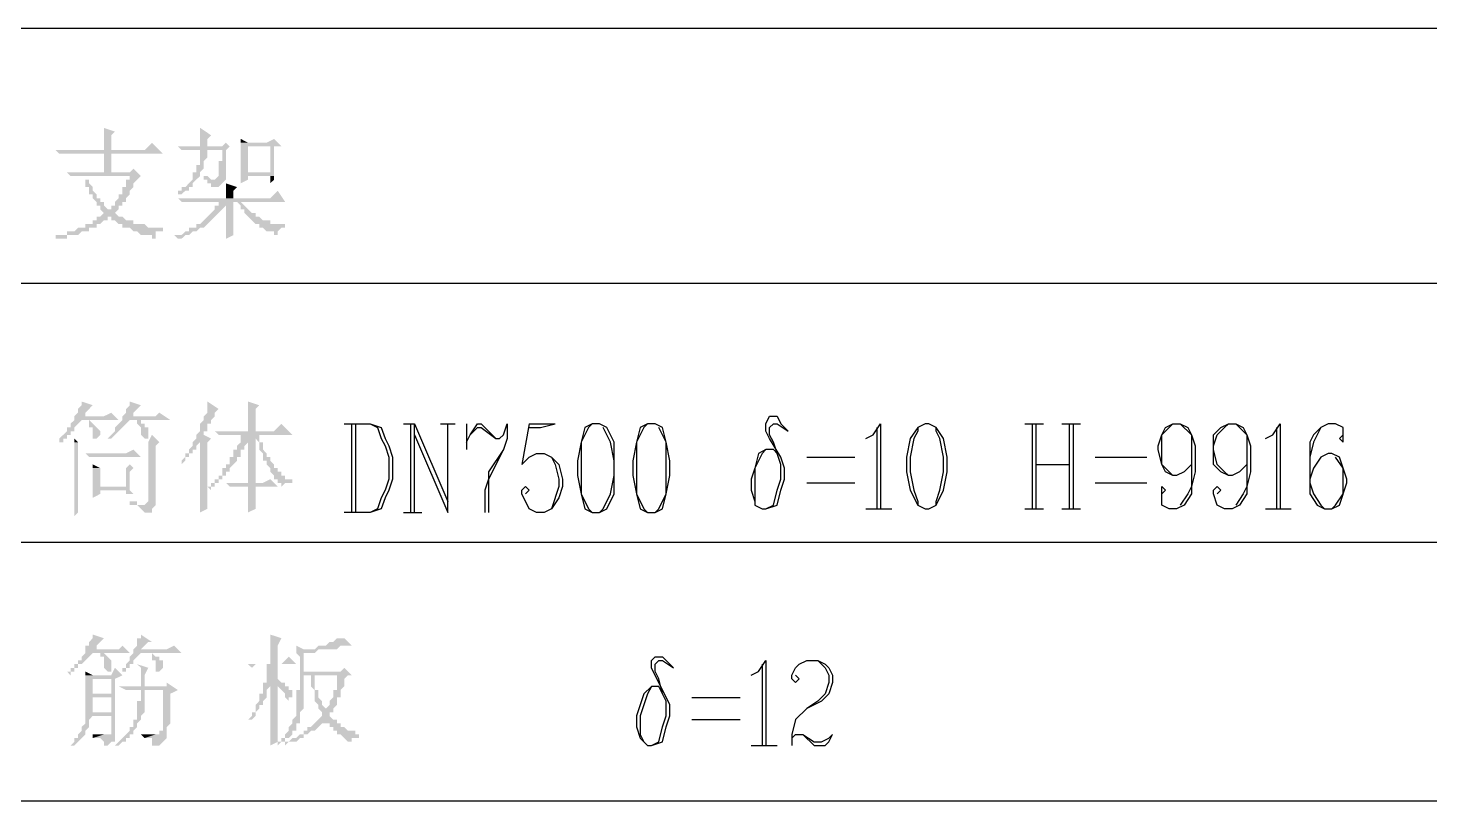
# Model space of a CAD drawing. Extents: x 51 to 246, y 3 to 417.
# Drawn here: x 198.56 to 214.61, y 63.29 to 72.14 of the extents above; entities that cross this region are included whole.
import ezdxf

# ---------------------------------------------------------------- set-up
doc = ezdxf.new("R2010")
doc.units = 0
doc.header["$MEASUREMENT"] = 0
doc.layers.add('_____1', color=160, linetype='Continuous')

msp = doc.modelspace()

# ---------------------------------------------------------------- hatches: boundary and pattern name
at = {"layer": '_____1'}
for points in [[(199.432, 70.993), (199.432, 70.738), (199.517, 70.738), (199.517, 70.908), (199.559, 70.95)], [(200.533, 70.993), (200.533, 70.781), (200.618, 70.781), (200.618, 70.866), (200.66, 70.908)], [(199.983, 70.823), (199.898, 70.738), (198.882, 70.738), (198.924, 70.696), (200.11, 70.696)], [(200.829, 70.823), (200.787, 70.781), (200.279, 70.781), (200.321, 70.738), (200.533, 70.738), (200.872, 70.781)], [(200.872, 70.781), (200.533, 70.738), (200.787, 70.738), (200.787, 70.612), (200.745, 70.612), (200.745, 70.442), (200.702, 70.4), (200.829, 70.4), (200.829, 70.738)], [(200.999, 70.866), (200.999, 70.823), (201.083, 70.823)], [(201.38, 70.866), (201.295, 70.823), (200.999, 70.823), (200.999, 70.358), (201.083, 70.4), (201.083, 70.442), (201.38, 70.442), (201.38, 70.485), (201.083, 70.485), (201.083, 70.781), (201.464, 70.781)], [(201.464, 70.781), (201.337, 70.781), (201.337, 70.485), (201.083, 70.485), (201.38, 70.485), (201.38, 70.781)], [(200.533, 70.738), (200.533, 70.569), (200.491, 70.569), (200.491, 70.485), (200.448, 70.485), (200.448, 70.4), (200.364, 70.315), (200.321, 70.315), (200.321, 70.273), (200.279, 70.273), (200.279, 70.231), (200.321, 70.231), (200.364, 70.273), (200.406, 70.273), (200.406, 70.315), (200.448, 70.315), (200.448, 70.358), (200.533, 70.442), (200.533, 70.485), (200.575, 70.527), (200.575, 70.612), (200.618, 70.654), (200.618, 70.738), (200.787, 70.738)], [(199.771, 70.527), (199.729, 70.485), (199.009, 70.485), (199.221, 70.442), (199.729, 70.442), (199.729, 70.4), (199.686, 70.4), (199.686, 70.315), (199.644, 70.315), (199.644, 70.231), (199.602, 70.231), (199.602, 70.188), (199.559, 70.146), (199.559, 70.104), (199.517, 70.104), (199.517, 70.061), (199.475, 70.061), (199.602, 70.061), (199.602, 70.104), (199.644, 70.104), (199.644, 70.146), (199.686, 70.146), (199.686, 70.188), (199.729, 70.231), (199.729, 70.273), (199.771, 70.315), (199.771, 70.358), (199.856, 70.442)], [(199.009, 70.485), (199.051, 70.442), (199.221, 70.442)], [(199.221, 70.442), (199.221, 70.315), (199.263, 70.315), (199.263, 70.231), (199.305, 70.231), (199.305, 70.188), (199.348, 70.146), (199.348, 70.104), (199.39, 70.104), (199.39, 70.061), (199.432, 70.019), (199.39, 69.977), (199.517, 69.977), (199.517, 69.934), (199.559, 69.934), (199.602, 69.892), (199.644, 69.892), (199.644, 69.85), (199.729, 69.85), (199.771, 69.807), (199.813, 69.807), (199.856, 69.765), (199.983, 69.765), (199.983, 69.723), (200.025, 69.723), (200.025, 69.807), (200.11, 69.807), (200.11, 69.85), (199.94, 69.85), (199.898, 69.892), (199.771, 69.892), (199.771, 69.934), (199.686, 69.934), (199.644, 69.977), (199.602, 69.977), (199.559, 70.019), (199.602, 70.061), (199.475, 70.061), (199.432, 70.104), (199.432, 70.146), (199.39, 70.146), (199.39, 70.188), (199.348, 70.188), (199.348, 70.231), (199.305, 70.273), (199.305, 70.315), (199.263, 70.358), (199.263, 70.4), (199.221, 70.4), (199.221, 70.442), (199.729, 70.442)], [(200.829, 70.358), (200.829, 70.188), (200.914, 70.188), (200.914, 70.273), (200.956, 70.315)], [(200.745, 70.146), (200.745, 70.104), (200.702, 70.104), (200.702, 70.061), (200.66, 70.019), (200.618, 69.977), (200.533, 69.892), (200.491, 69.892), (200.491, 69.85), (200.406, 69.85), (200.406, 69.807), (200.364, 69.807), (200.321, 69.765), (200.237, 69.765), (200.279, 69.723), (200.321, 69.723), (200.364, 69.765), (200.406, 69.765), (200.448, 69.807), (200.491, 69.807), (200.533, 69.85), (200.575, 69.85), (200.618, 69.892), (200.66, 69.934), (200.829, 70.104), (200.829, 70.146)], [(201.422, 70.273), (201.337, 70.188), (200.279, 70.188), (200.321, 70.146), (201.507, 70.146)], [(200.914, 70.146), (200.745, 70.146), (200.829, 70.146), (200.829, 69.723), (200.914, 69.765), (200.914, 70.104)], [(199.39, 69.977), (199.348, 69.977), (199.348, 69.934), (199.305, 69.934), (199.305, 69.892), (199.221, 69.892), (199.221, 69.85), (199.136, 69.85), (199.094, 69.807), (199.009, 69.807), (199.009, 69.765), (198.882, 69.765), (198.882, 69.723), (198.84, 69.723), (199.009, 69.723), (199.009, 69.765), (199.136, 69.765), (199.178, 69.807), (199.263, 69.807), (199.263, 69.85), (199.348, 69.85), (199.348, 69.892), (199.39, 69.892), (199.432, 69.934), (199.475, 69.934), (199.475, 69.977), (199.517, 69.977)], [(199.517, 67.733), (199.432, 67.691), (199.178, 67.691), (199.094, 67.648), (199.051, 67.606), (199.051, 67.563), (199.009, 67.563), (199.009, 67.521), (198.924, 67.437), (198.924, 67.394), (198.967, 67.394), (198.967, 67.437), (199.009, 67.437), (199.009, 67.479), (199.051, 67.479), (199.051, 67.521), (199.094, 67.521), (199.094, 67.563), (199.178, 67.648), (199.602, 67.648)], [(199.178, 67.86), (199.178, 67.818), (199.136, 67.775), (199.136, 67.733), (199.094, 67.691), (199.094, 67.648), (199.178, 67.691), (199.221, 67.691), (199.221, 67.733), (199.305, 67.818)], [(200.067, 67.733), (200.025, 67.691), (199.729, 67.691), (199.644, 67.648), (199.602, 67.606), (199.559, 67.563), (199.559, 67.521), (199.475, 67.437), (199.517, 67.437), (199.559, 67.479), (199.602, 67.521), (199.729, 67.648), (200.194, 67.648)], [(199.729, 67.86), (199.729, 67.818), (199.686, 67.775), (199.686, 67.733), (199.644, 67.691), (199.644, 67.648), (199.729, 67.691), (199.771, 67.691), (199.771, 67.733), (199.856, 67.818)], [(200.618, 67.86), (200.618, 67.733), (200.575, 67.691), (200.575, 67.648), (200.533, 67.606), (200.533, 67.521), (200.491, 67.479), (200.491, 67.437), (200.448, 67.394), (200.448, 67.352), (200.406, 67.31), (200.406, 67.267), (200.364, 67.267), (200.364, 67.225), (200.321, 67.183), (200.321, 67.14), (200.364, 67.183), (200.364, 67.225), (200.406, 67.225), (200.406, 67.267), (200.448, 67.267), (200.448, 67.31), (200.491, 67.31), (200.491, 67.352), (200.533, 67.394), (200.66, 67.437), (200.575, 67.479), (200.575, 67.521), (200.618, 67.521), (200.618, 67.606), (200.66, 67.606), (200.66, 67.648), (200.702, 67.691), (200.702, 67.733), (200.745, 67.775)], [(201.083, 67.86), (201.083, 67.521), (201.168, 67.521), (201.168, 67.775), (201.21, 67.818)], [(199.813, 67.648), (199.813, 67.606), (199.856, 67.563), (199.856, 67.479), (199.898, 67.437), (199.94, 67.437), (199.94, 67.563), (199.898, 67.563), (199.898, 67.606), (199.856, 67.606), (199.856, 67.648)], [(201.464, 67.606), (201.38, 67.521), (200.702, 67.521), (200.745, 67.479), (201.591, 67.479)], [(199.983, 67.479), (199.94, 67.394), (199.094, 67.394), (199.94, 67.394), (199.94, 66.717), (199.898, 66.675), (200.025, 66.675), (200.025, 67.352), (200.067, 67.394)], [(199.094, 67.437), (199.094, 67.394), (199.136, 67.394)], [(199.094, 67.394), (199.094, 66.548), (199.136, 66.59), (199.136, 67.394), (199.94, 67.394)], [(200.66, 67.437), (200.533, 67.394), (200.533, 66.59), (200.618, 66.632), (200.618, 67.394)], [(200.999, 67.437), (200.999, 67.394), (200.956, 67.352), (200.956, 67.31), (200.914, 67.31), (200.914, 67.225), (200.872, 67.225), (200.872, 67.14), (200.829, 67.14), (200.829, 67.098), (200.787, 67.098), (200.787, 67.013), (200.745, 67.013), (200.745, 66.971), (200.702, 66.971), (200.702, 66.929), (200.66, 66.929), (200.66, 66.886), (200.618, 66.886), (200.66, 66.844), (200.66, 66.886), (200.702, 66.886), (200.702, 66.929), (200.745, 66.929), (200.745, 66.971), (200.787, 66.971), (200.787, 67.013), (200.829, 67.013), (200.829, 67.056), (200.872, 67.056), (200.872, 67.098), (200.956, 67.183), (200.956, 67.225), (200.999, 67.225), (200.999, 67.31), (201.041, 67.31), (201.041, 67.352), (201.083, 67.394), (201.083, 67.437)], [(200.999, 67.479), (200.999, 67.437), (201.083, 67.437), (201.083, 66.929), (201.168, 66.929), (201.168, 67.479)], [(199.771, 67.31), (199.686, 67.267), (199.221, 67.267), (199.263, 67.225), (199.856, 67.225)], [(199.729, 67.14), (199.686, 67.098), (199.305, 67.098), (199.686, 67.098), (199.686, 66.886), (199.39, 66.886), (199.729, 66.886), (199.729, 67.056), (199.771, 67.098)], [(199.305, 67.14), (199.305, 67.098), (199.39, 67.098)], [(199.305, 67.098), (199.305, 66.844), (199.686, 66.844), (199.686, 66.802), (199.771, 66.802), (199.729, 66.844), (199.729, 66.886), (199.39, 66.886), (199.39, 67.098), (199.686, 67.098)], [(201.337, 66.971), (201.253, 66.929), (200.829, 66.929), (200.872, 66.886), (201.422, 66.886)], [(199.305, 66.844), (199.305, 66.759), (199.39, 66.802), (199.39, 66.844), (199.686, 66.844)], [(201.168, 66.886), (201.083, 66.886), (201.083, 66.59), (201.168, 66.632), (201.168, 66.844)], [(199.305, 65.193), (199.305, 65.151), (199.263, 65.108), (199.263, 65.066), (199.221, 65.066), (199.221, 64.981), (199.305, 65.024), (199.348, 65.024), (199.348, 65.066), (199.432, 65.151)], [(199.856, 65.193), (199.856, 65.151), (199.813, 65.151), (199.813, 65.066), (199.771, 65.024), (199.771, 64.981), (199.856, 65.024), (199.94, 65.108), (199.983, 65.108)], [(201.337, 65.193), (201.337, 64.854), (201.422, 64.854), (201.422, 65.066), (201.464, 65.151)], [(202.184, 65.151), (202.099, 65.151), (202.057, 65.108), (202.015, 65.108), (201.972, 65.066), (201.888, 65.066), (201.845, 65.024), (201.718, 65.024), (202.099, 65.024), (202.142, 65.066), (202.269, 65.066)], [(199.644, 65.066), (199.602, 65.024), (199.305, 65.024), (199.221, 64.981), (199.178, 64.939), (199.178, 64.897), (199.136, 64.897), (199.136, 64.854), (199.094, 64.854), (199.094, 64.812), (199.051, 64.812), (199.051, 64.77), (199.009, 64.77), (199.051, 64.727), (199.051, 64.77), (199.094, 64.77), (199.094, 64.812), (199.136, 64.812), (199.136, 64.854), (199.178, 64.854), (199.305, 64.981), (199.729, 64.981)], [(200.237, 65.066), (200.152, 65.024), (199.856, 65.024), (199.771, 64.981), (199.729, 64.939), (199.729, 64.897), (199.686, 64.854), (199.686, 64.812), (199.644, 64.812), (199.644, 64.77), (199.686, 64.77), (199.686, 64.812), (199.729, 64.812), (199.729, 64.854), (199.771, 64.854), (199.771, 64.897), (199.856, 64.981), (200.321, 64.981)], [(201.634, 65.066), (201.634, 64.981), (201.676, 64.939), (201.676, 64.727), (201.718, 64.77), (201.718, 64.981), (201.845, 64.981), (201.888, 65.024), (201.718, 65.024)], [(199.813, 64.854), (199.856, 64.812), (199.856, 64.6), (199.898, 64.6), (199.898, 64.727), (199.94, 64.812)], [(201.549, 64.939), (201.464, 64.854), (201.083, 64.854), (201.126, 64.812), (201.168, 64.854), (201.634, 64.854)], [(201.422, 64.854), (201.295, 64.854), (201.295, 64.643), (201.422, 64.643), (201.422, 64.6), (201.507, 64.516), (201.507, 64.473), (201.549, 64.431), (201.549, 64.473), (201.591, 64.473), (201.591, 64.558), (201.549, 64.558), (201.549, 64.6), (201.507, 64.6), (201.507, 64.643), (201.464, 64.643), (201.422, 64.685)], [(199.559, 64.812), (199.517, 64.727), (199.221, 64.727), (199.221, 64.516), (199.305, 64.516), (199.305, 64.685), (199.517, 64.685), (199.644, 64.727)], [(199.221, 64.77), (199.221, 64.727), (199.305, 64.727)], [(199.644, 64.727), (199.517, 64.685), (199.517, 64.516), (199.221, 64.516), (199.517, 64.473), (199.517, 64.304), (199.221, 64.304), (199.517, 64.262), (199.517, 64.05), (199.432, 64.05), (199.305, 64.008), (199.39, 64.008), (199.432, 63.965), (199.432, 63.923), (199.475, 63.923), (199.517, 63.965), (199.559, 63.965), (199.559, 64.685)], [(201.676, 64.727), (201.676, 64.558), (201.634, 64.558), (201.634, 64.262), (201.591, 64.219), (201.591, 64.177), (201.549, 64.135), (201.549, 64.092), (201.507, 64.05), (201.507, 64.008), (201.464, 64.008), (201.464, 63.965), (201.422, 63.965), (201.422, 63.923), (201.464, 63.965), (201.507, 63.965), (201.507, 64.008), (201.549, 64.008), (201.591, 64.05), (201.591, 64.092), (201.634, 64.092), (201.634, 64.177), (201.676, 64.177), (201.676, 64.304), (201.718, 64.346), (201.718, 64.727), (202.142, 64.727)], [(201.803, 64.727), (201.803, 64.6), (201.845, 64.558), (201.845, 64.431), (201.888, 64.388), (201.888, 64.346), (201.93, 64.304), (201.93, 64.262), (201.803, 64.135), (201.761, 64.135), (201.761, 64.092), (201.718, 64.092), (201.718, 64.05), (201.676, 64.05), (201.634, 64.008), (201.591, 64.008), (201.549, 63.965), (201.507, 63.965), (201.507, 63.923), (201.549, 63.965), (201.634, 63.965), (201.676, 64.008), (201.718, 64.008), (201.718, 64.05), (201.761, 64.05), (201.803, 64.092), (201.845, 64.092), (201.93, 64.177), (201.972, 64.177), (201.972, 64.219), (202.057, 64.219), (202.015, 64.262), (202.015, 64.304), (202.057, 64.304), (201.972, 64.346), (201.93, 64.388), (201.93, 64.431), (201.888, 64.473), (201.888, 64.558), (201.845, 64.558), (201.845, 64.727)], [(202.184, 64.812), (202.142, 64.77), (201.718, 64.77), (201.676, 64.727), (202.142, 64.727), (202.099, 64.727), (202.099, 64.558), (202.057, 64.558), (202.057, 64.473), (202.015, 64.431), (202.015, 64.388), (201.972, 64.346), (202.057, 64.304), (202.057, 64.346), (202.099, 64.388), (202.099, 64.473), (202.142, 64.473), (202.142, 64.558), (202.184, 64.6), (202.184, 64.685), (202.226, 64.727), (202.269, 64.727)], [(199.221, 64.516), (199.221, 64.304), (199.305, 64.304), (199.305, 64.473), (199.517, 64.473)], [(199.856, 64.558), (199.856, 64.431), (199.813, 64.431), (199.813, 64.219), (199.771, 64.219), (199.771, 64.135), (199.729, 64.135), (199.729, 64.092), (199.602, 63.965), (199.559, 63.923), (199.602, 63.923), (199.644, 63.965), (199.686, 63.965), (199.686, 64.008), (199.729, 64.008), (199.729, 64.05), (199.771, 64.05), (199.771, 64.092), (199.813, 64.135), (199.813, 64.177), (199.856, 64.219), (199.856, 64.262), (199.898, 64.304), (199.898, 64.558), (200.11, 64.558)], [(200.152, 64.643), (200.152, 64.6), (199.602, 64.6), (199.686, 64.558), (200.279, 64.558)], [(200.279, 64.558), (199.856, 64.558), (200.11, 64.558), (200.11, 64.092), (200.067, 64.092), (200.067, 64.05), (200.025, 64.05), (199.898, 64.008), (199.983, 64.008), (199.983, 63.923), (200.067, 63.923), (200.152, 64.008), (200.152, 64.135), (200.194, 64.177), (200.194, 64.516)], [(201.295, 64.643), (201.253, 64.643), (201.253, 64.516), (201.21, 64.516), (201.21, 64.431), (201.168, 64.388), (201.168, 64.304), (201.126, 64.304), (201.126, 64.262), (201.083, 64.219), (201.126, 64.219), (201.168, 64.262), (201.168, 64.304), (201.21, 64.346), (201.21, 64.388), (201.253, 64.388), (201.253, 64.431), (201.295, 64.473), (201.295, 64.558), (201.337, 64.6), (201.422, 64.6), (201.422, 64.643)], [(201.422, 64.6), (201.337, 64.6), (201.337, 63.923), (201.422, 63.965), (201.422, 64.558)], [(199.221, 64.304), (199.221, 64.177), (199.178, 64.135), (199.178, 64.092), (199.136, 64.05), (199.136, 64.008), (199.094, 64.008), (199.094, 63.965), (199.051, 63.923), (199.051, 63.881), (199.051, 63.923), (199.094, 63.923), (199.221, 64.05), (199.221, 64.092), (199.263, 64.135), (199.263, 64.219), (199.305, 64.262), (199.517, 64.262)], [(202.057, 64.219), (201.972, 64.219), (201.972, 64.177), (202.015, 64.177), (202.015, 64.135), (202.057, 64.135), (202.057, 64.092), (202.099, 64.092), (202.099, 64.05), (202.142, 64.05), (202.353, 64.008), (202.353, 64.05), (202.311, 64.05), (202.311, 64.092), (202.226, 64.092), (202.184, 64.135), (202.142, 64.135), (202.142, 64.177), (202.099, 64.177), (202.099, 64.219)], [(199.856, 64.05), (199.898, 64.008), (200.025, 64.05), (199.898, 64.05)], [(202.142, 64.05), (202.226, 63.965), (202.269, 63.965), (202.269, 64.008), (202.353, 64.008)]]:
    msp.add_hatch(color=7, dxfattribs=at).paths.add_polyline_path(points, is_closed=False)
for points in [[(199.432, 70.696), (199.517, 70.696), (199.517, 70.485), (199.432, 70.485)], [(200.575, 70.442), (200.575, 70.4), (200.618, 70.4), (200.618, 70.358), (200.66, 70.358), (200.66, 70.315), (200.745, 70.315), (200.829, 70.4), (200.66, 70.4), (200.618, 70.442)], [(201.38, 70.442), (201.337, 70.442), (201.337, 70.358), (201.38, 70.4)], [(200.999, 70.146), (200.956, 70.146), (200.999, 70.104), (200.999, 70.061), (201.041, 70.061), (201.041, 70.019), (201.168, 69.892), (201.21, 69.892), (201.21, 69.85), (201.253, 69.85), (201.295, 69.807), (201.38, 69.807), (201.38, 69.765), (201.422, 69.765), (201.422, 69.807), (201.464, 69.85), (201.507, 69.85), (201.507, 69.892), (201.337, 69.892), (201.337, 69.934), (201.253, 69.934), (201.21, 69.977), (201.168, 69.977), (201.168, 70.019), (201.126, 70.019), (201.041, 70.104)], [(199.263, 67.648), (199.263, 67.563), (199.305, 67.563), (199.305, 67.437), (199.348, 67.437), (199.39, 67.479), (199.39, 67.521)], [(201.21, 67.479), (200.999, 67.479), (201.168, 67.479), (201.168, 67.437), (201.21, 67.394), (201.21, 67.31), (201.253, 67.267), (201.253, 67.183), (201.295, 67.183), (201.295, 67.14), (201.337, 67.098), (201.337, 67.056), (201.38, 67.013), (201.38, 66.971), (201.422, 66.971), (201.422, 66.929), (201.464, 66.929), (201.464, 66.886), (201.507, 66.929), (201.591, 66.929), (201.591, 66.971), (201.507, 66.971), (201.507, 67.013), (201.464, 67.013), (201.464, 67.056), (201.422, 67.056), (201.422, 67.098), (201.38, 67.098), (201.38, 67.14), (201.337, 67.183), (201.337, 67.225), (201.295, 67.225), (201.295, 67.267), (201.253, 67.31), (201.253, 67.394), (201.21, 67.394)], [(199.729, 66.717), (199.729, 66.675), (199.813, 66.675), (199.898, 66.59), (199.983, 66.59), (199.983, 66.632), (200.025, 66.675), (199.813, 66.675), (199.813, 66.717)], [(199.432, 64.981), (199.39, 64.981), (199.39, 64.939), (199.432, 64.939), (199.432, 64.812), (199.475, 64.77), (199.517, 64.77), (199.517, 64.897)], [(199.983, 64.981), (199.983, 64.897), (200.025, 64.897), (200.025, 64.77), (200.067, 64.77), (200.11, 64.812), (200.11, 64.897), (200.067, 64.897), (200.067, 64.939), (200.025, 64.939)], [(199.305, 64.05), (199.305, 64.008), (199.432, 64.05)]]:
    msp.add_hatch(color=7, dxfattribs=at).paths.add_polyline_path(points)

# ---------------------------------------------------------------- linework, layer by layer
at = {"layer": '_____1', "color": 7}
for p, q in [((183.557, 72.135), (242.612, 72.135)), ((183.557, 69.215), (242.612, 69.215)), ((202.269, 66.59), (202.269, 67.606)), ((202.311, 67.606), (202.311, 66.59)), ((202.861, 67.606), (202.988, 67.606)), ((202.946, 66.59), (202.946, 67.606)), ((203.285, 67.606), (203.454, 67.606)), ((203.581, 67.606), (203.581, 67.31)), ((204.301, 67.606), (204.597, 67.606)), ((208.28, 67.563), (208.28, 66.632)), ((209.973, 67.606), (210.185, 67.606)), ((210.058, 67.606), (210.058, 66.632)), ((210.1, 67.606), (210.1, 66.632)), ((210.397, 67.606), (210.608, 67.606)), ((210.481, 67.606), (210.481, 66.632)), ((210.524, 67.606), (210.524, 66.632)), ((212.852, 67.563), (212.852, 66.632)), ((207.476, 67.225), (208.026, 67.225)), ((210.1, 67.14), (210.481, 67.14)), ((210.778, 67.225), (211.37, 67.225)), ((207.476, 66.929), (208.026, 66.929)), ((210.778, 66.929), (211.37, 66.929)), ((202.861, 66.59), (203.073, 66.59)), ((208.153, 66.632), (208.449, 66.632)), ((209.973, 66.632), (210.185, 66.632)), ((210.397, 66.632), (210.608, 66.632)), ((212.725, 66.632), (213.021, 66.632)), ((183.557, 66.251), (242.612, 66.251)), ((206.968, 64.854), (206.968, 63.923)), ((206.163, 64.473), (206.714, 64.473)), ((206.163, 64.219), (206.714, 64.219)), ((206.841, 63.923), (207.137, 63.923)), ((183.557, 63.288), (242.612, 63.288))]:
    msp.add_line(p, q, dxfattribs=at)
for points in [[(202.184, 67.606), (202.48, 67.606), (202.607, 67.563), (202.65, 67.437), (202.692, 67.352), (202.734, 67.225), (202.734, 66.971), (202.692, 66.844), (202.65, 66.759), (202.607, 66.632), (202.48, 66.59), (202.184, 66.59)], [(202.48, 67.606), (202.565, 67.563), (202.607, 67.437), (202.65, 67.352), (202.692, 67.225), (202.692, 66.971), (202.65, 66.844), (202.607, 66.759), (202.565, 66.632), (202.48, 66.59)], [(202.988, 66.59), (202.988, 67.606), (203.369, 66.717)], [(202.988, 67.479), (203.369, 66.59), (203.369, 67.606)], [(203.581, 67.394), (203.623, 67.479), (203.708, 67.606), (203.75, 67.606), (203.92, 67.437), (203.962, 67.437), (204.004, 67.479), (204.047, 67.606)], [(203.623, 67.479), (203.708, 67.563), (203.75, 67.563), (203.92, 67.437)], [(204.047, 67.606), (204.047, 67.437), (204.004, 67.31), (203.835, 66.971), (203.835, 66.59)], [(204.301, 67.606), (204.216, 67.14), (204.301, 67.225), (204.385, 67.267), (204.47, 67.267), (204.555, 67.225), (204.639, 67.14), (204.682, 66.971), (204.682, 66.886), (204.639, 66.759), (204.555, 66.632), (204.47, 66.59), (204.385, 66.59), (204.301, 66.632), (204.216, 66.802), (204.216, 66.844), (204.258, 66.886), (204.301, 66.844), (204.258, 66.802)], [(204.301, 67.563), (204.428, 67.563), (204.597, 67.606)], [(205.02, 67.606), (204.936, 67.563), (204.893, 67.394), (204.851, 67.183), (204.851, 67.013), (204.893, 66.802), (204.936, 66.632), (205.02, 66.59), (205.105, 66.59), (205.19, 66.632), (205.274, 66.802), (205.274, 67.394), (205.19, 67.563), (205.105, 67.606), (205.02, 67.606), (204.978, 67.563), (204.893, 67.394), (204.893, 66.802), (204.978, 66.632), (205.02, 66.59)], [(205.105, 66.59), (205.147, 66.632), (205.232, 66.802), (205.274, 67.013), (205.274, 67.183), (205.232, 67.394), (205.147, 67.563)], [(205.655, 67.606), (205.571, 67.563), (205.528, 67.394), (205.486, 67.183), (205.486, 67.013), (205.528, 66.802), (205.571, 66.632), (205.655, 66.59), (205.74, 66.59), (205.825, 66.632), (205.867, 66.802), (205.909, 67.013), (205.909, 67.183), (205.867, 67.394), (205.825, 67.563), (205.74, 67.606), (205.655, 67.606), (205.613, 67.563), (205.528, 67.394), (205.528, 66.802), (205.613, 66.632), (205.655, 66.59)], [(205.74, 66.59), (205.782, 66.632), (205.867, 66.802), (205.867, 67.394), (205.782, 67.563)], [(207.137, 67.267), (207.095, 67.31), (207.01, 67.31), (206.925, 67.267), (206.883, 67.098), (206.841, 66.971), (206.841, 66.844), (206.883, 66.717), (206.883, 66.675), (206.968, 66.632), (207.01, 66.632), (207.137, 66.675), (207.179, 66.844), (207.222, 66.971), (207.222, 67.098), (207.179, 67.225), (207.052, 67.437), (207.01, 67.521), (207.01, 67.606), (207.052, 67.691), (207.137, 67.691), (207.179, 67.606), (207.264, 67.521)], [(207.01, 66.632), (207.095, 66.675), (207.137, 66.844), (207.179, 66.971), (207.179, 67.14), (207.095, 67.394), (207.052, 67.479), (207.052, 67.563), (207.095, 67.606), (207.137, 67.606), (207.264, 67.521)], [(208.153, 67.437), (208.238, 67.479), (208.322, 67.606), (208.322, 66.632)], [(208.83, 67.606), (208.746, 67.563), (208.661, 67.437), (208.619, 67.225), (208.619, 67.056), (208.661, 66.844), (208.746, 66.675), (208.83, 66.632), (208.873, 66.632), (208.957, 66.675), (209.042, 66.844), (209.084, 67.056), (209.084, 67.225), (209.042, 67.437), (208.957, 67.563), (208.873, 67.606), (208.83, 67.606), (208.746, 67.563), (208.746, 67.521), (208.703, 67.437), (208.661, 67.225), (208.661, 67.056), (208.703, 66.844), (208.746, 66.717), (208.746, 66.675), (208.83, 66.632)], [(208.873, 66.632), (208.957, 66.675), (208.957, 66.717), (209, 66.844), (209.042, 67.056), (209.042, 67.225), (209, 67.437), (208.957, 67.521), (208.957, 67.563)], [(211.878, 67.31), (211.878, 67.14), (211.794, 67.056), (211.709, 67.013), (211.667, 67.013), (211.582, 67.056), (211.54, 67.14), (211.497, 67.31), (211.497, 67.352), (211.54, 67.479), (211.582, 67.563), (211.667, 67.606), (211.751, 67.606), (211.836, 67.563), (211.878, 67.479), (211.921, 67.352), (211.921, 67.056), (211.878, 66.886), (211.878, 66.802), (211.794, 66.675), (211.709, 66.632), (211.624, 66.632), (211.54, 66.675), (211.54, 66.886), (211.582, 66.844), (211.54, 66.802)], [(211.667, 67.013), (211.54, 67.14), (211.54, 67.479), (211.667, 67.606)], [(211.751, 67.606), (211.878, 67.479), (211.878, 66.886), (211.836, 66.802), (211.751, 66.675)], [(212.513, 67.31), (212.513, 67.14), (212.429, 67.056), (212.344, 67.013), (212.302, 67.013), (212.217, 67.056), (212.132, 67.14), (212.132, 67.479), (212.217, 67.563), (212.302, 67.606), (212.386, 67.606), (212.471, 67.563), (212.513, 67.479), (212.556, 67.352), (212.556, 67.056), (212.513, 66.886), (212.513, 66.802), (212.429, 66.675), (212.344, 66.632), (212.259, 66.632), (212.175, 66.675), (212.132, 66.802), (212.132, 66.844), (212.175, 66.886), (212.217, 66.844), (212.175, 66.802)], [(212.302, 67.013), (212.259, 67.056), (212.175, 67.14), (212.132, 67.31), (212.132, 67.352), (212.175, 67.479), (212.259, 67.563), (212.302, 67.606)], [(212.386, 67.606), (212.513, 67.479), (212.513, 66.886), (212.471, 66.802), (212.386, 66.675)], [(212.725, 67.437), (212.81, 67.479), (212.894, 67.606), (212.894, 66.632)], [(213.614, 67.479), (213.572, 67.437), (213.614, 67.394), (213.614, 67.563), (213.529, 67.606), (213.445, 67.606), (213.36, 67.563), (213.275, 67.479), (213.233, 67.394), (213.233, 66.802), (213.318, 66.675), (213.402, 66.632), (213.487, 66.632), (213.572, 66.675), (213.656, 66.929), (213.656, 66.971), (213.572, 67.225), (213.487, 67.267), (213.445, 67.267), (213.36, 67.225), (213.275, 67.098), (213.233, 66.971)], [(213.445, 67.606), (213.36, 67.563), (213.275, 67.394), (213.233, 67.225), (213.233, 66.929), (213.275, 66.802), (213.36, 66.675), (213.402, 66.632)], [(204.004, 67.31), (203.835, 67.056), (203.835, 66.971), (203.793, 66.844), (203.793, 66.59)], [(204.47, 67.267), (204.555, 67.225), (204.597, 67.14), (204.639, 66.971), (204.639, 66.886), (204.555, 66.632), (204.47, 66.59)], [(207.01, 67.31), (206.968, 67.267), (206.883, 67.098), (206.883, 66.675)], [(213.487, 66.632), (213.529, 66.675), (213.614, 66.802), (213.614, 67.098), (213.529, 67.225)], [(205.825, 64.516), (205.782, 64.6), (205.698, 64.6), (205.613, 64.516), (205.528, 64.262), (205.528, 64.135), (205.571, 64.008), (205.655, 63.923), (205.698, 63.923), (205.825, 63.965), (205.867, 64.135), (205.909, 64.262), (205.909, 64.388), (205.698, 64.812), (205.698, 64.897), (205.74, 64.939), (205.825, 64.939), (205.952, 64.812)], [(205.698, 63.923), (205.782, 63.965), (205.825, 64.135), (205.867, 64.262), (205.867, 64.431), (205.825, 64.516), (205.782, 64.685), (205.74, 64.77), (205.74, 64.854), (205.782, 64.897), (205.825, 64.897), (205.952, 64.812)], [(206.841, 64.727), (206.925, 64.77), (207.01, 64.897), (207.01, 63.923)], [(207.349, 64.727), (207.391, 64.685), (207.349, 64.643), (207.306, 64.685), (207.306, 64.727), (207.349, 64.812), (207.391, 64.854), (207.476, 64.897), (207.603, 64.897), (207.687, 64.854), (207.73, 64.812), (207.772, 64.727), (207.772, 64.643), (207.73, 64.516), (207.645, 64.431), (207.476, 64.346), (207.349, 64.219), (207.306, 64.05), (207.306, 63.923)], [(207.603, 64.897), (207.687, 64.812), (207.73, 64.727), (207.73, 64.643), (207.687, 64.516), (207.603, 64.431), (207.476, 64.346)], [(205.698, 64.6), (205.655, 64.516), (205.571, 64.262), (205.571, 64.05), (205.613, 63.965)], [(207.306, 64.008), (207.349, 64.05), (207.433, 64.05), (207.56, 63.965), (207.645, 63.965), (207.73, 64.008), (207.772, 64.05)], [(207.433, 64.05), (207.56, 63.923), (207.687, 63.923), (207.73, 63.965), (207.772, 64.05)]]:
    msp.add_lwpolyline(points, dxfattribs=at)

doc.saveas('drawing.dxf')
